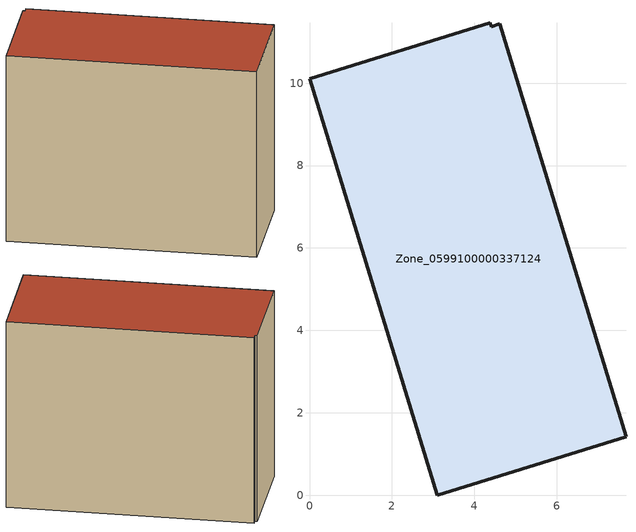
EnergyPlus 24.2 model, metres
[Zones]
Zone_0599100000337124
 floor ground (C_G): 4.62,11.44 7.68,1.42 3.1,0 0,10.11 4.38,11.46 4.41,11.37 z0.17
 wall outside (C_F): 3.1,0 7.68,1.42 4.62,11.44 4.41,11.37 4.38,11.46 0,10.11 3.1,0 z0.17:8.66
 roof outside (C_R): 7.68,1.42 4.62,11.44 4.41,11.37 4.38,11.46 0,10.11 3.1,0 z8.66
[BUILDING]
Pand.0599100000337124: North Axis=0; Terrain=City; Loads Convergence Tolerance Value=0.04; Temperature Convergence Tolerance Value=0.4; Solar Distribution=FullExterior; Maximum Number of Warmup Days=25; Minimum Number of Warmup Days=1
[Site:Location]
Rotterdam.The.Hague.AP_ZH_NLD Design_Conditions: Latitude=51.96; Longitude=4.45; Time Zone=1; Elevation=-4.5
[SITE:GROUNDTEMPERATURE:BUILDINGSURFACE]
18, 18, 18, 18, 18, 18, 18, 18, 18, 18, 18, 18
[MATERIAL] Thermal Absorptance=0.9; Solar Absorptance=0.7; Visible Absorptance=0.7
Name | Roughness | Thickness | Conductivity | Density | Specific Heat
G.TI.1975-1991 | MediumSmooth | 0.15 | 0.288461 | 540 | 1210
F.TI.1975-1991 | Rough | 0.3 | 0.230769 | 1920 | 840
R.TI.1975-1991 | MediumRough | 0.2 | 0.153846 | 1500 | 1000
[CONSTRUCTION]
C_G: G.TI.1975-1991
C_F: F.TI.1975-1991
C_R: R.TI.1975-1991
[ZONE]
Zone_0599100000337124: Type=1; Multiplier=1; Ceiling Height=Autocalculate; Volume=Autocalculate; Floor Area=autocalculate; Part of Total Floor Area=Yes
[ZONEINFILTRATION:DESIGNFLOWRATE]
Infil_Zone_0599100000337124: Zone or ZoneList or Space or SpaceList=Zone_0599100000337124; Schedule=AlwaysOn; Design Flow Rate Calculation Method=Flow/Area; Flow Rate per Floor Area=0.003; Constant Term Coefficient=1; Temperature Term Coefficient=0; Velocity Term Coefficient=0; Velocity Squared Term Coefficient=0
[HVACTEMPLATE:ZONE:IDEALLOADSAIRSYSTEM]
Zone_0599100000337124: Maximum Heating Supply Air Temperature=50; Minimum Cooling Supply Air Temperature=13; Maximum Heating Supply Air Humidity Ratio=0.0156; Minimum Cooling Supply Air Humidity Ratio=0.0077; Heating Limit=NoLimit; Cooling Limit=NoLimit; Dehumidification Control Type=ConstantSensibleHeatRatio; Cooling Sensible Heat Ratio=0.7; Dehumidification Setpoint=60; Humidification Control Type=None; Humidification Setpoint=30; Outdoor Air Method=None; Outdoor Air Flow Rate per Person=0.00944; Outdoor Air Flow Rate per Zone Floor Area=0; Outdoor Air Flow Rate per Zone=0; Demand Controlled Ventilation Type=None; Outdoor Air Economizer Type=NoEconomizer; Heat Recovery Type=None; Sensible Heat Recovery Effectiveness=0.7; Latent Heat Recovery Effectiveness=0.65
[ZONECONTROL:THERMOSTAT]
ThermostatControl_Zone_0599100000337124: Zone or ZoneList=Zone_0599100000337124; Control Type Schedule=DualSetpointControlType; Control 1=Thermostat_Zone_0599100000337124; Temperature Difference Between Cutout And Setpoint=0
[THERMOSTATSETPOINT:DUALSETPOINT]
Thermostat_Zone_0599100000337124: Heating Setpoint Temperature Schedule=HeatingSetpoint_Zone_0599100000337124; Cooling Setpoint Temperature Schedule=CoolingSetpoint_Zone_0599100000337124
[SCHEDULE:COMPACT]
HeatingSetpoint_Zone_0599100000337124: Through: 12/31, For: AllDays, Until: 24:00, 21
CoolingSetpoint_Zone_0599100000337124: Through: 12/31, For: AllDays, Until: 24:00, 24
DualSetpointControlType: Through: 12/31, For: AllDays, Until: 24:00, 4
AlwaysOn: Through: 12/31, For: AllDays, Until: 24:00, 1
